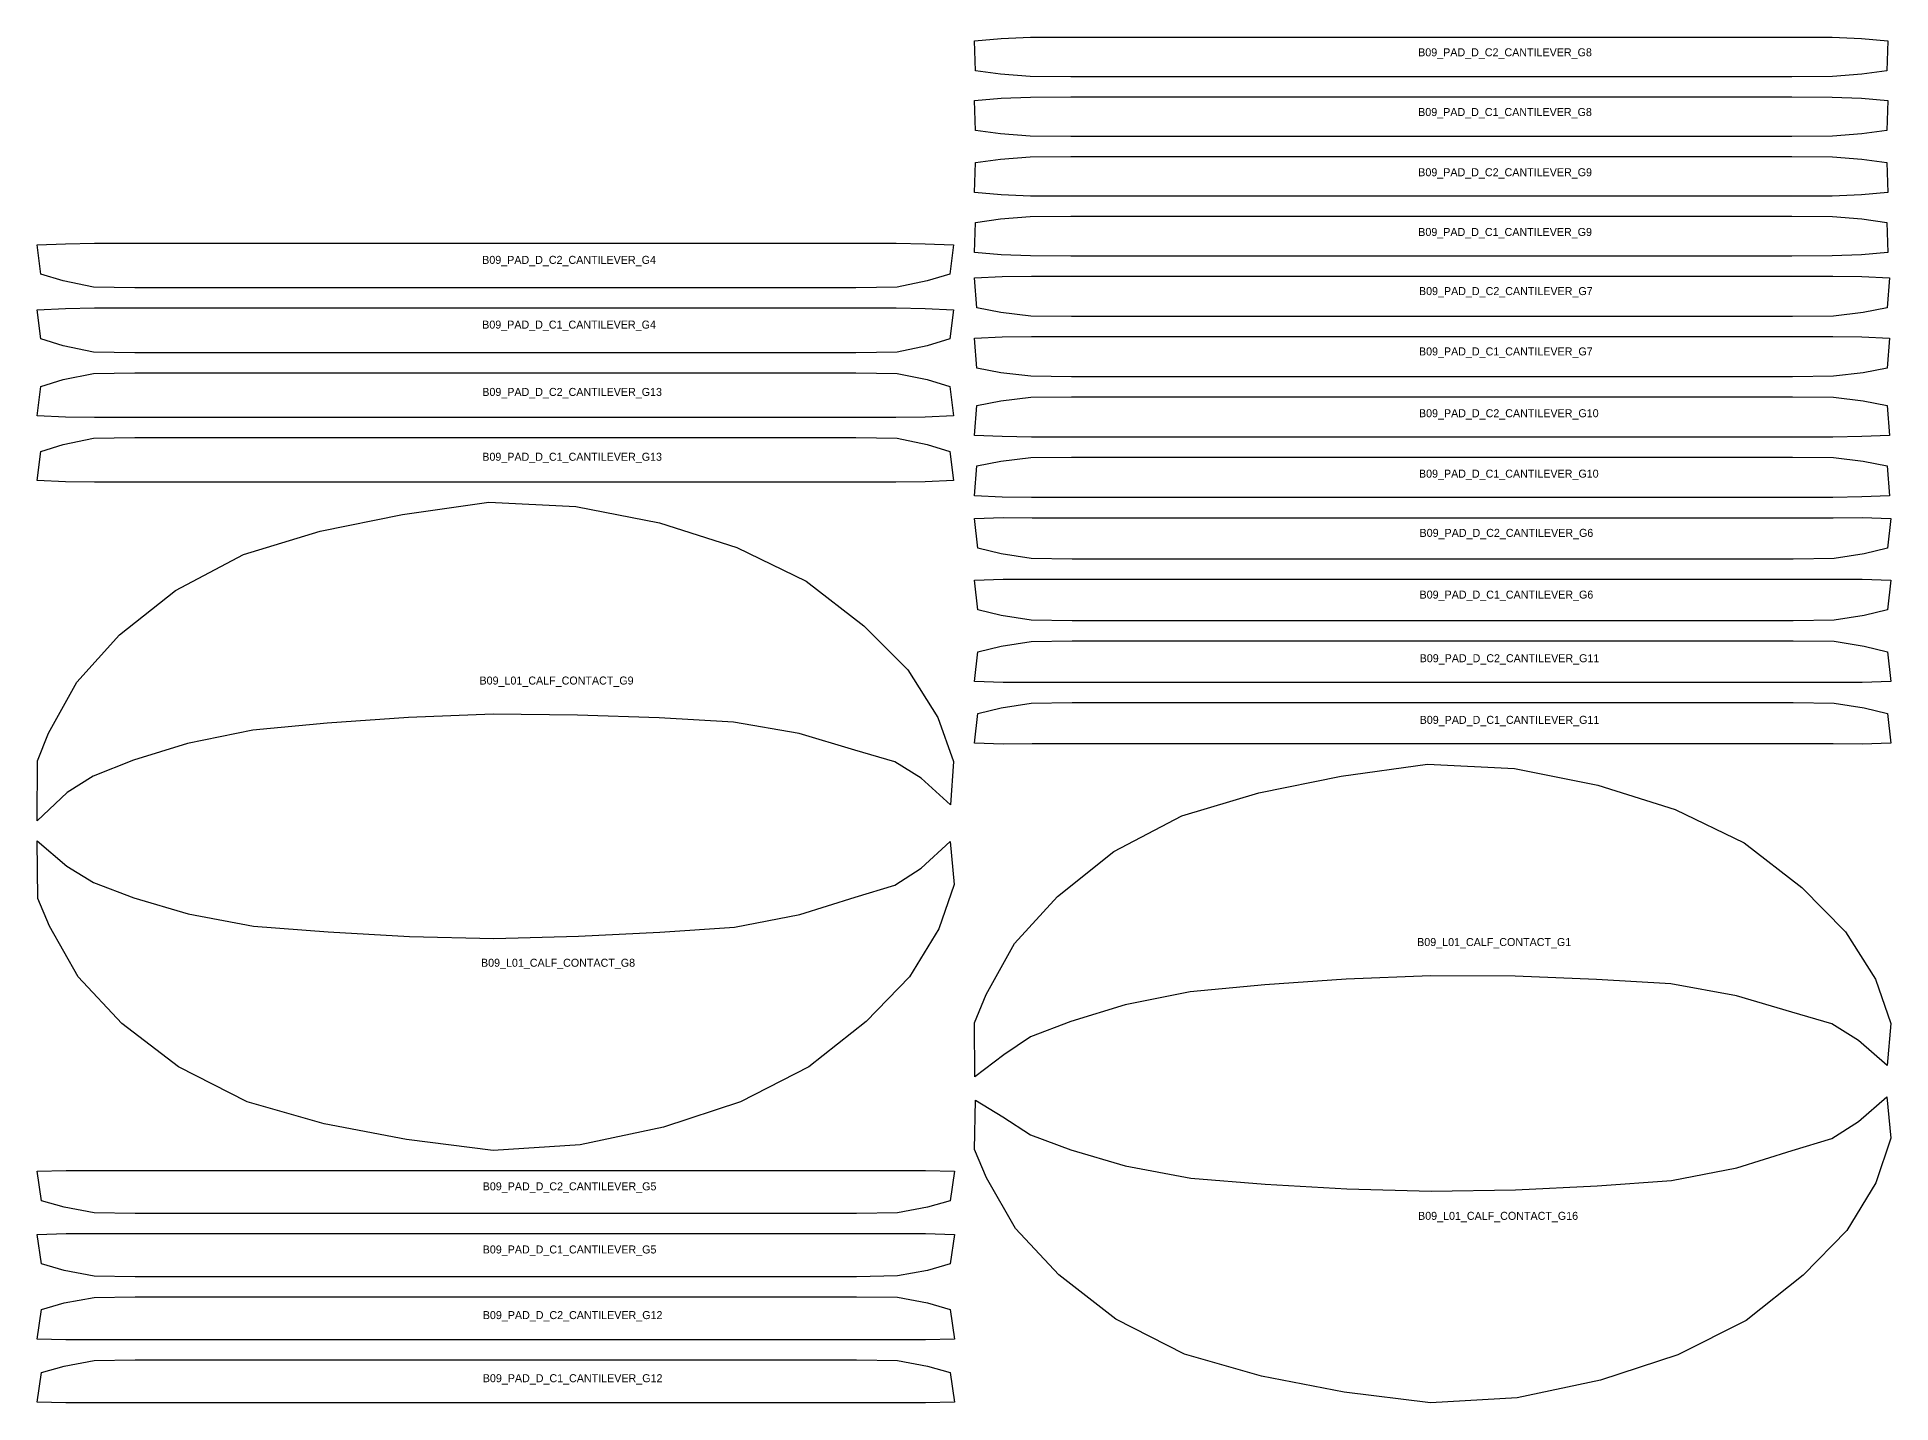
# Model space of a CAD drawing. Header units: millimetres. Extents: x 15 to 17457, y 15 to 1484.
# Drawn here: x 15 to 1868, y 15 to 1380 of the extents above; entities that cross this region are included whole.
import ezdxf

# ---------------------------------------------------------------- set-up
doc = ezdxf.new("R2010")
doc.units = ezdxf.units.MM

msp = doc.modelspace()

# ---------------------------------------------------------------- linework, layer by layer
for points in [[(952, 1376.7), (978.5, 1378.9), (1007.8, 1380.2), (1048.2, 1380.3), (1102.1, 1380.3), (1167.7, 1380.3), (1242.6, 1380.3), (1323.9, 1380.3), (1408.5, 1380.3), (1493, 1380.3), (1574.3, 1380.3), (1649.2, 1380.3), (1714.9, 1380.3), (1768.8, 1380.3), (1809.1, 1380.2), (1838.4, 1378.9), (1864.9, 1376.7), (1864, 1346.6), (1838.8, 1343.3), (1809.4, 1340.9), (1768.8, 1340.6), (1714.9, 1340.6), (1649.2, 1340.6), (1574.3, 1340.6), (1493, 1340.6), (1408.5, 1340.6), (1323.9, 1340.6), (1242.6, 1340.6), (1167.7, 1340.6), (1102.1, 1340.6), (1048.1, 1340.6), (1007.6, 1340.9), (978.1, 1343.3), (953, 1346.6), (952, 1376.7)], [(952, 1317), (978.5, 1319.2), (1007.8, 1320.4), (1048.2, 1320.6), (1102.1, 1320.6), (1167.7, 1320.6), (1242.6, 1320.6), (1323.9, 1320.6), (1408.5, 1320.6), (1493, 1320.6), (1574.3, 1320.6), (1649.2, 1320.6), (1714.9, 1320.6), (1768.8, 1320.6), (1809.1, 1320.4), (1838.4, 1319.2), (1864.9, 1317), (1864, 1286.9), (1838.8, 1283.5), (1809.4, 1281.2), (1768.8, 1280.9), (1714.9, 1280.9), (1649.2, 1280.9), (1574.3, 1280.9), (1493, 1280.9), (1408.5, 1280.9), (1323.9, 1280.9), (1242.6, 1280.9), (1167.7, 1280.9), (1102.1, 1280.9), (1048.1, 1280.9), (1007.6, 1281.2), (978.1, 1283.5), (953, 1286.9), (952, 1317)], [(953, 1254.8), (978.1, 1258.2), (1007.6, 1260.6), (1048.1, 1260.9), (1102.1, 1260.9), (1167.7, 1260.9), (1242.6, 1260.9), (1323.9, 1260.9), (1408.5, 1260.9), (1493, 1260.9), (1574.3, 1260.9), (1649.2, 1260.9), (1714.9, 1260.9), (1768.8, 1260.9), (1809.4, 1260.6), (1838.8, 1258.2), (1864, 1254.8), (1864.9, 1224.8), (1838.4, 1222.6), (1809.1, 1221.3), (1768.8, 1221.2), (1714.9, 1221.2), (1649.2, 1221.2), (1574.3, 1221.2), (1493, 1221.2), (1408.5, 1221.2), (1323.9, 1221.2), (1242.6, 1221.2), (1167.7, 1221.2), (1102.1, 1221.2), (1048.2, 1221.2), (1007.8, 1221.3), (978.5, 1222.6), (952, 1224.8), (953, 1254.8)], [(953, 1195.1), (978.1, 1198.5), (1007.6, 1200.9), (1048.1, 1201.2), (1102.1, 1201.2), (1167.7, 1201.2), (1242.6, 1201.2), (1323.9, 1201.2), (1408.5, 1201.2), (1493, 1201.2), (1574.3, 1201.2), (1649.2, 1201.2), (1714.9, 1201.2), (1768.8, 1201.2), (1809.4, 1200.9), (1838.8, 1198.5), (1864, 1195.1), (1864.9, 1165.1), (1838.4, 1162.8), (1809.1, 1161.6), (1768.8, 1161.4), (1714.9, 1161.4), (1649.2, 1161.4), (1574.3, 1161.4), (1493, 1161.4), (1408.5, 1161.4), (1323.9, 1161.4), (1242.6, 1161.4), (1167.7, 1161.4), (1102.1, 1161.4), (1048.2, 1161.4), (1007.8, 1161.6), (978.5, 1162.8), (952, 1165.1), (953, 1195.1)], [(15, 1172.5), (43.3, 1173.8), (72.5, 1174.2), (112.7, 1174.3), (166.6, 1174.3), (232.3, 1174.3), (307.2, 1174.3), (388.5, 1174.3), (473, 1174.3), (557.5, 1174.3), (638.8, 1174.3), (713.7, 1174.3), (779.4, 1174.3), (833.3, 1174.3), (873.5, 1174.3), (902.7, 1173.8), (931, 1172.5), (927.3, 1143.4), (904.8, 1136.5), (874.7, 1130.3), (833.4, 1129.6), (779.4, 1129.6), (713.7, 1129.6), (638.8, 1129.6), (557.5, 1129.6), (473, 1129.6), (388.5, 1129.6), (307.2, 1129.6), (232.3, 1129.6), (166.6, 1129.6), (112.6, 1129.6), (71.3, 1130.3), (41.2, 1136.5), (18.7, 1143.4), (15, 1172.5)], [(952, 1139.7), (979.6, 1141), (1008.8, 1141.4), (1048.9, 1141.4), (1102.8, 1141.4), (1168.5, 1141.4), (1243.4, 1141.4), (1324.7, 1141.4), (1409.2, 1141.4), (1493.8, 1141.4), (1575.1, 1141.4), (1650, 1141.4), (1715.6, 1141.4), (1769.5, 1141.4), (1809.7, 1141.4), (1838.9, 1141), (1866.4, 1139.7), (1864.2, 1109.8), (1840.1, 1105.1), (1810.4, 1101.5), (1769.6, 1101.1), (1715.6, 1101.1), (1650, 1101.1), (1575.1, 1101.1), (1493.8, 1101.1), (1409.2, 1101.1), (1324.7, 1101.1), (1243.4, 1101.1), (1168.5, 1101.1), (1102.8, 1101.1), (1048.9, 1101.1), (1008.1, 1101.5), (978.4, 1105.1), (954.3, 1109.8), (952, 1139.7)], [(15, 1107.8), (43.3, 1109.1), (72.5, 1109.5), (112.7, 1109.5), (166.6, 1109.5), (232.3, 1109.5), (307.2, 1109.5), (388.5, 1109.6), (473, 1109.6), (557.5, 1109.6), (638.8, 1109.6), (713.7, 1109.6), (779.4, 1109.6), (833.3, 1109.6), (873.5, 1109.5), (902.7, 1109.1), (931, 1107.8), (927.3, 1078.7), (904.8, 1071.8), (874.7, 1065.5), (833.4, 1064.8), (779.4, 1064.8), (713.7, 1064.8), (638.8, 1064.8), (557.5, 1064.8), (473, 1064.8), (388.5, 1064.8), (307.2, 1064.8), (232.3, 1064.8), (166.6, 1064.8), (112.6, 1064.8), (71.3, 1065.5), (41.2, 1071.7), (18.7, 1078.7), (15, 1107.8)], [(952, 1079.4), (979.6, 1080.6), (1008.8, 1081), (1048.9, 1081.1), (1102.8, 1081.1), (1168.5, 1081.1), (1243.4, 1081.1), (1324.7, 1081.1), (1409.2, 1081.1), (1493.8, 1081.1), (1575.1, 1081.1), (1650, 1081.1), (1715.6, 1081.1), (1769.5, 1081.1), (1809.7, 1081), (1838.9, 1080.6), (1866.4, 1079.4), (1864.2, 1049.4), (1840.1, 1044.8), (1810.4, 1041.2), (1769.6, 1040.8), (1715.6, 1040.8), (1650, 1040.8), (1575.1, 1040.8), (1493.8, 1040.8), (1409.2, 1040.8), (1324.7, 1040.8), (1243.4, 1040.8), (1168.5, 1040.8), (1102.8, 1040.8), (1048.9, 1040.8), (1008.1, 1041.2), (978.4, 1044.8), (954.3, 1049.4), (952, 1079.4)], [(18.7, 1030.9), (41.2, 1037.9), (71.3, 1044.1), (112.6, 1044.8), (166.6, 1044.8), (232.3, 1044.8), (307.2, 1044.8), (388.4, 1044.8), (473, 1044.8), (557.5, 1044.8), (638.8, 1044.8), (713.7, 1044.8), (779.4, 1044.8), (833.4, 1044.8), (874.7, 1044.1), (904.8, 1037.9), (927.3, 1030.9), (931, 1001.8), (902.7, 1000.5), (873.4, 1000.2), (833.3, 1000.1), (779.4, 1000.1), (713.7, 1000.1), (638.8, 1000.1), (557.5, 1000.1), (473, 1000.1), (388.5, 1000.1), (307.2, 1000.1), (232.3, 1000.1), (166.6, 1000.1), (112.7, 1000), (72.5, 1000.1), (43.3, 1000.5), (15, 1001.8), (18.7, 1030.9)], [(954.3, 1012.1), (978.4, 1016.7), (1008.1, 1020.3), (1048.9, 1020.7), (1102.8, 1020.7), (1168.5, 1020.7), (1243.4, 1020.7), (1324.7, 1020.7), (1409.2, 1020.7), (1493.8, 1020.7), (1575.1, 1020.8), (1650, 1020.8), (1715.6, 1020.8), (1769.6, 1020.8), (1810.4, 1020.3), (1840.1, 1016.7), (1864.2, 1012.1), (1866.4, 982.1), (1838.9, 980.9), (1809.7, 980.5), (1769.5, 980.4), (1715.6, 980.4), (1650, 980.4), (1575.1, 980.4), (1493.8, 980.4), (1409.2, 980.4), (1324.7, 980.4), (1243.4, 980.4), (1168.5, 980.4), (1102.8, 980.4), (1048.9, 980.4), (1008.8, 980.5), (979.6, 980.9), (952, 982.1), (954.3, 1012.1)], [(18.7, 966.2), (41.2, 973.1), (71.3, 979.3), (112.6, 980), (166.6, 980), (232.3, 980), (307.2, 980), (388.4, 980), (473, 980), (557.5, 980), (638.8, 980), (713.7, 980), (779.4, 980), (833.4, 980), (874.7, 979.4), (904.8, 973.1), (927.3, 966.2), (931, 937.1), (902.7, 935.8), (873.4, 935.4), (833.3, 935.3), (779.4, 935.3), (713.7, 935.3), (638.8, 935.3), (557.5, 935.3), (473, 935.3), (388.5, 935.3), (307.2, 935.3), (232.3, 935.3), (166.6, 935.3), (112.7, 935.3), (72.5, 935.4), (43.3, 935.8), (15, 937.1), (18.7, 966.2)], [(954.3, 951.7), (978.4, 956.4), (1008.1, 960), (1048.9, 960.4), (1102.8, 960.4), (1168.5, 960.4), (1243.4, 960.4), (1324.7, 960.4), (1409.2, 960.4), (1493.8, 960.4), (1575.1, 960.4), (1650, 960.4), (1715.6, 960.4), (1769.6, 960.4), (1810.4, 960), (1840.1, 956.4), (1864.2, 951.7), (1866.4, 921.8), (1838.9, 920.6), (1809.7, 920.1), (1769.5, 920.1), (1715.6, 920.1), (1650, 920.1), (1575.1, 920.1), (1493.8, 920.1), (1409.2, 920.1), (1324.7, 920.1), (1243.4, 920.1), (1168.5, 920.1), (1102.8, 920.1), (1048.9, 920.1), (1008.8, 920.1), (979.6, 920.5), (952, 921.8), (954.3, 951.7)], [(15.4, 656.9), (26.5, 684.5), (54.6, 735.5), (97.4, 782.8), (153.5, 827.2), (221.4, 863.1), (298.1, 886.3), (380.4, 903), (466.6, 915.3), (553.6, 911), (637.1, 894.6), (714.5, 870.2), (783.6, 836.5), (841.3, 791.9), (885.4, 747.8), (915.4, 700.3), (931, 656.1), (928, 612.9), (898.8, 639.4), (872.2, 655.9), (832.2, 667.6), (776.7, 684), (711.2, 695.6), (636.7, 699.7), (555.2, 702.6), (470.7, 703.5), (386.4, 700.2), (305.1, 694.4), (230.7, 687.4), (165.5, 674.3), (111.3, 657.6), (71.2, 641.6), (45.2, 625.1), (15, 597), (15.4, 656.9)], [(952, 899.2), (980.5, 900.1), (1009.6, 899.9), (1049.6, 899.9), (1103.5, 899.9), (1169.2, 899.9), (1244.1, 899.9), (1325.4, 899.9), (1409.9, 899.9), (1494.4, 899.9), (1575.7, 899.9), (1650.6, 899.9), (1716.3, 899.9), (1770.2, 899.9), (1810.2, 899.9), (1839.3, 900.1), (1867.8, 899.1), (1864.4, 869.4), (1841.2, 863.8), (1811.3, 859), (1770.3, 858.5), (1716.3, 858.4), (1650.6, 858.4), (1575.7, 858.4), (1494.4, 858.4), (1409.9, 858.4), (1325.4, 858.4), (1244.1, 858.4), (1169.2, 858.4), (1103.5, 858.4), (1049.6, 858.4), (1008.5, 859), (978.7, 863.8), (955.4, 869.4), (952, 899.2)], [(952, 837.5), (980.5, 838.4), (1009.6, 838.3), (1049.6, 838.3), (1103.5, 838.3), (1169.2, 838.3), (1244.1, 838.3), (1325.4, 838.3), (1409.9, 838.3), (1494.4, 838.3), (1575.7, 838.3), (1650.6, 838.3), (1716.3, 838.3), (1770.2, 838.3), (1810.2, 838.3), (1839.3, 838.4), (1867.8, 837.5), (1864.4, 807.7), (1841.2, 802.2), (1811.3, 797.4), (1770.3, 796.8), (1716.3, 796.8), (1650.6, 796.8), (1575.7, 796.8), (1494.4, 796.8), (1409.9, 796.8), (1325.4, 796.8), (1244.1, 796.8), (1169.2, 796.8), (1103.5, 796.8), (1049.6, 796.8), (1008.5, 797.3), (978.7, 802.1), (955.4, 807.7), (952, 837.5)], [(955.4, 765.9), (978.6, 771.4), (1008.5, 776.2), (1049.5, 776.8), (1103.5, 776.8), (1169.2, 776.8), (1244.1, 776.8), (1325.4, 776.8), (1409.9, 776.8), (1494.4, 776.8), (1575.7, 776.8), (1650.6, 776.8), (1716.3, 776.8), (1770.3, 776.8), (1811.3, 776.3), (1841.2, 771.5), (1864.4, 765.9), (1867.8, 736.1), (1839.3, 735.2), (1810.2, 735.3), (1770.2, 735.3), (1716.3, 735.3), (1650.6, 735.3), (1575.7, 735.3), (1494.4, 735.3), (1409.9, 735.3), (1325.4, 735.3), (1244.1, 735.3), (1169.2, 735.3), (1103.5, 735.3), (1049.6, 735.3), (1009.6, 735.3), (980.5, 735.2), (952, 736.1), (955.4, 765.9)], [(955.4, 704.2), (978.6, 709.8), (1008.5, 714.6), (1049.5, 715.1), (1103.5, 715.1), (1169.2, 715.1), (1244.1, 715.1), (1325.4, 715.2), (1409.9, 715.2), (1494.4, 715.2), (1575.7, 715.2), (1650.6, 715.2), (1716.3, 715.2), (1770.3, 715.2), (1811.3, 714.6), (1841.2, 709.8), (1864.4, 704.2), (1867.8, 674.4), (1839.3, 673.5), (1810.2, 673.7), (1770.2, 673.7), (1716.3, 673.7), (1650.6, 673.7), (1575.7, 673.7), (1494.4, 673.7), (1409.9, 673.7), (1325.4, 673.7), (1244.1, 673.7), (1169.2, 673.7), (1103.5, 673.7), (1049.6, 673.7), (1009.6, 673.7), (980.5, 673.5), (952, 674.5), (955.4, 704.2)], [(952, 395), (963.5, 423.4), (991.8, 474.4), (1034.8, 521.2), (1091.1, 566.1), (1159.3, 601.7), (1236, 624.7), (1318.4, 641.6), (1404.6, 653.5), (1491.6, 649.3), (1575, 632.6), (1652.3, 608.3), (1721.2, 574.9), (1778.8, 530.1), (1822.6, 485.9), (1852.4, 438.5), (1867.8, 394.3), (1864.3, 352.4), (1835.6, 377.4), (1809, 394.1), (1769, 405.5), (1713.6, 422.1), (1648.1, 433.9), (1573.6, 438.3), (1492.2, 441.5), (1407.8, 441.8), (1323.4, 438.7), (1242.1, 432.8), (1167.6, 426), (1102.4, 412.9), (1048.1, 396.2), (1008, 380.8), (981.4, 363.1), (952.2, 341), (952, 395)], [(15, 577), (44.9, 551.6), (71.3, 535.3), (111.7, 519.8), (166.1, 503.9), (231.4, 491.7), (305.9, 485.9), (387.3, 481.2), (471.6, 479.2), (556.1, 481.5), (637.5, 485.6), (712, 490.5), (777.3, 503.3), (832.6, 520.4), (872.4, 532.6), (898.8, 549.6), (927.6, 576.2), (931.5, 533.3), (916.4, 489), (887.1, 441), (843.7, 396.3), (786.5, 350.8), (718, 316.1), (641, 290.7), (557.7, 273), (470.8, 267.4), (384.4, 278.3), (301.9, 293.9), (224.9, 316), (156.4, 350.8), (99.6, 394.4), (56.2, 441), (27.4, 491.6), (15.7, 519.1), (15, 577)], [(952.8, 317.7), (980.4, 301.1), (1007.9, 282.9), (1048.2, 268.1), (1102.7, 252), (1168.1, 239.8), (1242.6, 233.8), (1324, 228.9), (1408.4, 226.7), (1492.8, 227.9), (1574.2, 232.1), (1648.7, 237.5), (1714, 249.9), (1769.1, 267.3), (1809, 279.2), (1835.4, 296.2), (1863.7, 321), (1867.9, 279.6), (1852.9, 235.1), (1823.7, 187.5), (1780.3, 142.8), (1723.2, 97.3), (1654.8, 63.1), (1577.8, 37.9), (1494.5, 20.2), (1407.6, 15), (1321.3, 25.9), (1238.7, 41.9), (1161.7, 63.9), (1093.1, 98.8), (1036.3, 142.9), (992.8, 189.3), (963.8, 240), (952, 268.3), (952.8, 317.7)], [(15, 246.6), (44, 247.3), (73.2, 247.3), (113.2, 247.3), (167.1, 247.3), (232.8, 247.3), (307.7, 247.3), (389, 247.4), (473.5, 247.4), (558.1, 247.4), (639.4, 247.4), (714.3, 247.4), (779.9, 247.4), (833.8, 247.4), (873.9, 247.4), (903.1, 247.3), (932, 246.6), (927.7, 217), (905, 210.6), (875.1, 205), (833.9, 204.3), (779.9, 204.3), (714.3, 204.3), (639.4, 204.3), (558.1, 204.3), (473.5, 204.3), (389, 204.3), (307.7, 204.3), (232.8, 204.3), (167.1, 204.3), (113.2, 204.3), (72, 204.9), (42, 210.6), (19.4, 217), (15, 246.6)], [(15, 183.5), (44, 184.2), (73.2, 184.2), (113.2, 184.2), (167.1, 184.2), (232.8, 184.2), (307.7, 184.3), (389, 184.3), (473.5, 184.3), (558.1, 184.3), (639.4, 184.3), (714.3, 184.3), (779.9, 184.3), (833.8, 184.3), (873.9, 184.3), (903.1, 184.2), (932, 183.5), (927.7, 153.9), (905, 147.5), (875.1, 141.9), (833.9, 141.2), (779.9, 141.2), (714.3, 141.2), (639.4, 141.2), (558.1, 141.2), (473.5, 141.2), (389, 141.2), (307.7, 141.2), (232.8, 141.2), (167.1, 141.2), (113.2, 141.2), (72, 141.8), (42, 147.5), (19.4, 153.9), (15, 183.5)], [(19.4, 108.4), (42, 114.9), (72, 120.5), (113.1, 121.1), (167.1, 121.1), (232.8, 121.2), (307.7, 121.2), (389, 121.2), (473.5, 121.2), (558, 121.2), (639.3, 121.2), (714.2, 121.2), (779.9, 121.2), (833.9, 121.2), (875.1, 120.6), (905, 114.9), (927.6, 108.4), (932, 78.9), (903.1, 78.2), (873.9, 78.2), (833.8, 78.1), (779.9, 78.1), (714.2, 78.1), (639.3, 78.1), (558, 78.1), (473.5, 78.1), (389, 78.1), (307.7, 78.1), (232.8, 78.1), (167.1, 78.1), (113.2, 78.1), (73.1, 78.1), (43.9, 78.2), (15, 78.9), (19.4, 108.4)], [(19.4, 45.3), (42, 51.8), (72, 57.4), (113.1, 58), (167.1, 58.1), (232.8, 58.1), (307.7, 58.1), (389, 58.1), (473.5, 58.1), (558, 58.1), (639.3, 58.1), (714.2, 58.1), (779.9, 58.1), (833.9, 58.1), (875.1, 57.5), (905, 51.8), (927.6, 45.3), (932, 15.8), (903.1, 15.1), (873.9, 15.1), (833.8, 15), (779.9, 15), (714.2, 15), (639.3, 15), (558, 15), (473.5, 15), (389, 15), (307.7, 15), (232.8, 15), (167.1, 15), (113.2, 15), (73.1, 15), (43.9, 15.1), (15, 15.8), (19.4, 45.3)]]:
    msp.add_lwpolyline(points, close=True)

# ---------------------------------------------------------------- texts
for s, p in [('B09_PAD_D_C2_CANTILEVER_G8', (1395.4, 1361.1)), ('B09_PAD_D_C1_CANTILEVER_G8', (1395.4, 1301.4)), ('B09_PAD_D_C2_CANTILEVER_G9', (1395.5, 1241.2)), ('B09_PAD_D_C1_CANTILEVER_G9', (1395.5, 1181.5)), ('B09_PAD_D_C2_CANTILEVER_G4', (459.9, 1153.6)), ('B09_PAD_D_C2_CANTILEVER_G7', (1396.2, 1122.4)), ('B09_PAD_D_C1_CANTILEVER_G4', (459.9, 1088.9)), ('B09_PAD_D_C1_CANTILEVER_G7', (1396.2, 1062.1)), ('B09_PAD_D_C2_CANTILEVER_G13', (460, 1021.6)), ('B09_PAD_D_C2_CANTILEVER_G10', (1396.2, 1000.3)), ('B09_PAD_D_C1_CANTILEVER_G13', (460, 956.8)), ('B09_PAD_D_C1_CANTILEVER_G10', (1396.2, 939.9)), ('B09_PAD_D_C2_CANTILEVER_G6', (1396.8, 880.7)), ('B09_PAD_D_C1_CANTILEVER_G6', (1396.8, 819)), ('B09_PAD_D_C2_CANTILEVER_G11', (1396.9, 755.4)), ('B09_L01_CALF_CONTACT_G9', (457.2, 733.1)), ('B09_PAD_D_C1_CANTILEVER_G11', (1396.9, 693.8)), ('B09_L01_CALF_CONTACT_G1', (1394.4, 471.7)), ('B09_L01_CALF_CONTACT_G8', (458.7, 451)), ('B09_PAD_D_C2_CANTILEVER_G5', (460.4, 227.5)), ('B09_L01_CALF_CONTACT_G16', (1395.3, 198)), ('B09_PAD_D_C1_CANTILEVER_G5', (460.4, 164.4)), ('B09_PAD_D_C2_CANTILEVER_G12', (460.5, 98.8)), ('B09_PAD_D_C1_CANTILEVER_G12', (460.5, 35.7))]:
    msp.add_text(s, height=8).set_placement(p)

doc.saveas('drawing.dxf')
